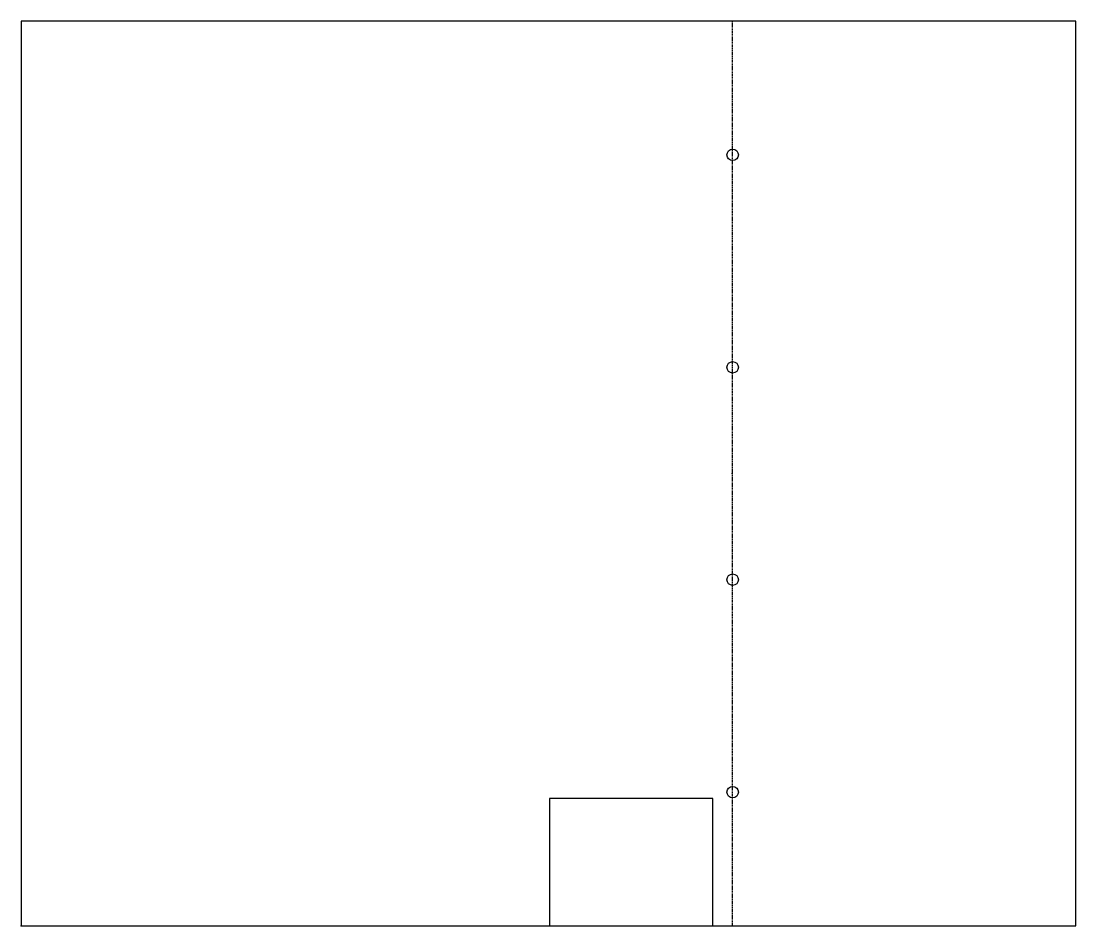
# Model space of a CAD drawing. Header units: millimetres. Extents: x 0 to 497, y 0 to 426.
import ezdxf

# ---------------------------------------------------------------- set-up
doc = ezdxf.new("R2010")
doc.units = ezdxf.units.MM
doc.linetypes.add('DASHED', pattern=[0.75, 0.5, -0.25])
doc.layers.get('0').update_dxf_attribs({"linetype": 'CONTINUOUS'})

msp = doc.modelspace()

# ---------------------------------------------------------------- linework, layer by layer
at = {"linetype": 'DASHED'}
msp.add_line((335, 426), (335, 0), dxfattribs=at)
for points in [[(0, 0), (497, 0), (497, 426), (0, 426)], [(249, 0), (326, 0), (326, 60), (249, 60)]]:
    msp.add_lwpolyline(points, close=True)
for centre in [(335.27, 363), (335.27, 263), (335.27, 163), (335.27, 63)]:
    msp.add_circle(centre, 2.7)
for p in [(335, 213), (0, 0)]:
    msp.add_point(p)

doc.saveas('drawing.dxf')
